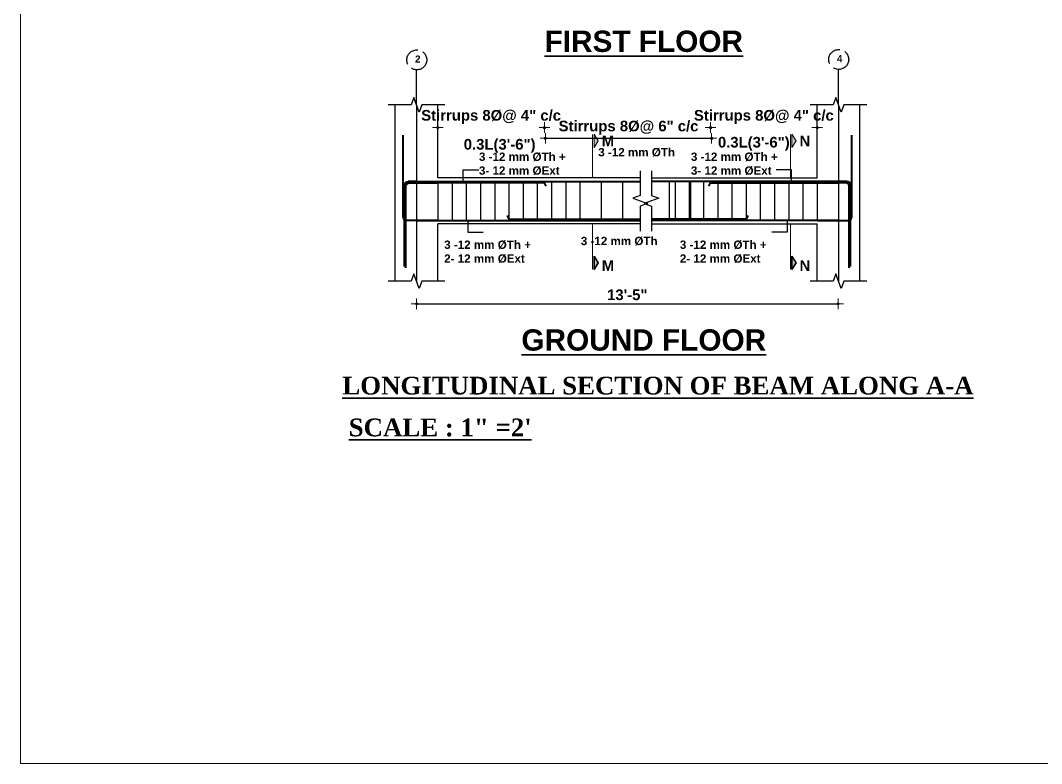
# Model space of a CAD drawing. Header units: inches. Extents: x -12073856 to 12321241, y -1226296 to 1319224.
# Drawn here: x 131832 to 132407, y 48503 to 48921 of the extents above; entities that cross this region are included whole.
import ezdxf
from ezdxf.enums import TextEntityAlignment as Align

# ---------------------------------------------------------------- set-up
doc = ezdxf.new("R2010")
doc.units = ezdxf.units.IN
doc.header["$MEASUREMENT"] = 0
doc.header["$PDMODE"] = 35
doc.linetypes.add('ACAD_ISO02W100', pattern=[15, 12, -3])
for name, color, linetype, lineweight in [('BAR', 5, 'Continuous', 40), ('Dimension', 130, 'Continuous', 9), ('Hatch', 9, 'Continuous', 9), ('HATCH1', 4, 'ACAD_ISO02W100', 13), ('TEXT', 255, 'Continuous', 35), ('Window', 3, 'Continuous', 0)]:
    doc.layers.add(name, color=color, linetype=linetype, lineweight=lineweight)
doc.layers.add('STIRRUP', color=10, linetype='Continuous')
doc.styles.add('1.8 str', font='times.ttf', dxfattribs={"width": 0.8, "height": 6})
doc.styles.add('STYLE1', font='arialbd.ttf')
doc.dimstyles.new('1.4', dxfattribs={"dimscale": 0, "dimtxt": 6, "dimasz": 0.5, "dimexe": 2, "dimexo": 9, "dimgap": 2, "dimtad": 1, "dimdec": 0, "dimlfac": 0.5, "dimzin": 3, "dimdsep": 46, "dimlunit": 4, "dimtxsty": '1.8 str', "dimblk": 'DIM', "dimcen": 3, "dimdle": 3, "dimse1": 1, "dimse2": 1, "dimclrd": 256, "dimclre": 256, "dimclrt": 7, "dimadec": 1, "dimazin": 2, "dimtfac": 1, "dimtdec": 0, "dimtix": 1, "dimtofl": 0, "dimtmove": 2, "dimatfit": 3, "dimldrblk": 'ARROW', "dimfxl": 2, "dimfrac": 2, "dimtolj": 2, "dimtzin": 0, "dimarcsym": 0})

# ---------------------------------------------------------------- blocks, each defined once
blk = doc.blocks.new('DIM')
at = {"layer": 'Dimension'}
h = blk.add_hatch(color=256, dxfattribs=at)
h.paths.add_polyline_path([(0, 1.3), (0, 0), (1.3, 0, 0.414214)])
h.paths.add_polyline_path([(1.3, 0), (0, 0), (0, -1.3, 0.414214)])
h.paths.add_polyline_path([(0, 0), (-1.3, 0, 0.414214), (0, -1.3)])
h.paths.add_polyline_path([(0, 1.3, 0.414214), (-1.3, 0), (0, 0)])
for p, q in [((-6, 0), (6, 0)), ((0, 6), (0, -6))]:
    blk.add_line(p, q, dxfattribs=at)
blk.add_circle((0, 0), 1.28, dxfattribs=at)
blk = doc.blocks.new('*D2603')
at = {"layer": 'Defpoints', "color": 0, "ltscale": 10, "transparency": 16777216}
for p in [(132066.56, 48861), (132066.56, 48847.46), (132126.56, 48829.95)]:
    blk.add_point(p, dxfattribs=at)
at = {"layer": 'Dimension', "lineweight": -2, "ltscale": 10, "transparency": 16777216}
for p, q in [((132066.06, 48861), (132065.56, 48861)), ((132127.06, 48861), (132127.56, 48861))]:
    blk.add_line(p, q, dxfattribs=at)
at = {"layer": 'Dimension', "lineweight": -2, "ltscale": 10, "transparency": 16777216, "xscale": 0.5, "yscale": 0.5, "zscale": 0.5}
blk.add_blockref('DIM', (132066.56, 48861), dxfattribs=at)
at = {"layer": 'Dimension', "lineweight": -2, "ltscale": 10, "transparency": 16777216, "xscale": 0.5, "yscale": 0.5, "zscale": 0.5, "rotation": 180}
blk.add_blockref('DIM', (132126.56, 48861), dxfattribs=at)
at = {"layer": 'Dimension', "color": 7, "ltscale": 10, "transparency": 16777216, "insert": (132096.56, 48867.03), "char_height": 6, "attachment_point": 5, "style": 'STYLE1'}
blk.add_mtext('\\A2;Stirrups 8%%C@ 4" c/c', dxfattribs=at)
blk = doc.blocks.new('ARROW')
at = {"layer": 'Hatch'}
h = blk.add_hatch(color=256, dxfattribs=at)
h.dxf.hatch_style = 1
h.paths.add_polyline_path([(12191115.8, -1270860.1), (12191485.4, -1270660.1), (12191115.8, -1270660.1)])
for p, q in [((12191115.8, -1270860.1), (12191115.8, -1270060.1)), ((12191015.8, -1270160.1), (12196382.9, -1270160.1)), ((12191485.4, -1270660.1), (12190746.1, -1270660.1)), ((12190746.1, -1270660.1), (12191115.8, -1270860.1)), ((12191485.4, -1270660.1), (12191115.8, -1270860.1))]:
    blk.add_line(p, q, dxfattribs=at)
blk = doc.blocks.new('*D2611')
at = {"layer": 'Defpoints', "color": 0, "ltscale": 10, "transparency": 16777216}
for p in [(132280.13, 48861), (132280.13, 48847.46), (132220.13, 48829.95)]:
    blk.add_point(p, dxfattribs=at)
at = {"layer": 'Dimension', "lineweight": -2, "ltscale": 10, "transparency": 16777216}
for p, q in [((132219.63, 48861), (132219.13, 48861)), ((132280.63, 48861), (132281.13, 48861))]:
    blk.add_line(p, q, dxfattribs=at)
at = {"layer": 'Dimension', "lineweight": -2, "ltscale": 10, "transparency": 16777216, "xscale": 0.5, "yscale": 0.5, "zscale": 0.5}
blk.add_blockref('DIM', (132220.13, 48861), dxfattribs=at)
at = {"layer": 'Dimension', "lineweight": -2, "ltscale": 10, "transparency": 16777216, "xscale": 0.5, "yscale": 0.5, "zscale": 0.5, "rotation": 180}
blk.add_blockref('DIM', (132280.13, 48861), dxfattribs=at)
at = {"layer": 'Dimension', "color": 7, "ltscale": 10, "transparency": 16777216, "insert": (132250.13, 48867.03), "char_height": 6, "attachment_point": 5, "style": 'STYLE1'}
blk.add_mtext('\\A2;Stirrups 8%%C@ 4" c/c', dxfattribs=at)
blk = doc.blocks.new('*D2612')
at = {"layer": 'Defpoints', "color": 0, "ltscale": 10, "transparency": 16777216}
for p in [(132220.71, 48854.97), (132127.14, 48823.54), (132220.71, 48823.54)]:
    blk.add_point(p, dxfattribs=at)
at = {"layer": 'Dimension', "lineweight": -2, "ltscale": 10, "transparency": 16777216}
blk.add_line((132127.64, 48854.97), (132220.21, 48854.97), dxfattribs=at)
at = {"layer": 'Dimension', "lineweight": -2, "ltscale": 10, "transparency": 16777216, "xscale": 0.5, "yscale": 0.5, "zscale": 0.5, "rotation": 180}
blk.add_blockref('DIM', (132127.14, 48854.97), dxfattribs=at)
at = {"layer": 'Dimension', "lineweight": -2, "ltscale": 10, "transparency": 16777216, "xscale": 0.5, "yscale": 0.5, "zscale": 0.5}
blk.add_blockref('DIM', (132220.71, 48854.97), dxfattribs=at)
at = {"layer": 'Dimension', "color": 7, "ltscale": 10, "transparency": 16777216, "insert": (132173.93, 48861), "char_height": 6, "attachment_point": 5, "style": 'STYLE1'}
blk.add_mtext('\\A2;Stirrups 8%%C@ 6" c/c', dxfattribs=at)
blk = doc.blocks.new('*D2613')
at = {"layer": 'Defpoints', "color": 0, "ltscale": 10, "transparency": 16777216}
for p in [(132054.56, 48774.51), (132291.91, 48774.51), (132291.91, 48761.7)]:
    blk.add_point(p, dxfattribs=at)
at = {"layer": 'Dimension', "lineweight": -2, "ltscale": 10, "transparency": 16777216}
blk.add_line((132055.06, 48761.7), (132291.41, 48761.7), dxfattribs=at)
at = {"layer": 'Dimension', "lineweight": -2, "ltscale": 10, "transparency": 16777216, "xscale": 0.5, "yscale": 0.5, "zscale": 0.5, "rotation": 180}
blk.add_blockref('DIM', (132054.56, 48761.7), dxfattribs=at)
at = {"layer": 'Dimension', "lineweight": -2, "ltscale": 10, "transparency": 16777216, "xscale": 0.5, "yscale": 0.5, "zscale": 0.5}
blk.add_blockref('DIM', (132291.91, 48761.7), dxfattribs=at)
at = {"layer": 'Dimension', "color": 7, "ltscale": 10, "transparency": 16777216, "insert": (132173.23, 48766.76), "char_height": 6, "attachment_point": 5, "style": 'STYLE1'}
blk.add_mtext('\\A2;13\'-5"', dxfattribs=at)

msp = doc.modelspace()

# ---------------------------------------------------------------- hatches: boundary and pattern name
at = {"layer": 'TEXT', "ltscale": 10}
for points in [[(132154.55, 48857.25), (132154.55, 48849.74), (132156.86, 48853.5)], [(132265.92, 48857.25), (132265.92, 48849.74), (132268.23, 48853.5)], [(132154.55, 48781.11), (132154.55, 48788.61), (132156.86, 48784.86)], [(132265.92, 48781.11), (132265.92, 48788.61), (132268.23, 48784.86)]]:
    msp.add_hatch(color=256, dxfattribs=at).paths.add_polyline_path(points)

# ---------------------------------------------------------------- linework, layer by layer
for p, q in [((132054.56, 48873.86), (132054.56, 48893.82)), ((132292.13, 48873.86), (132292.13, 48893.82)), ((132054.56, 48873.86), (132054.56, 48774.51)), ((132292.13, 48873.86), (132292.13, 48774.51))]:
    msp.add_line(p, q)
at = {"ltscale": 10}
for p, q in [((132042.56, 48774.51), (132042.56, 48873.86)), ((132066.56, 48832.7), (132066.56, 48873.86)), ((132280.13, 48832.7), (132280.13, 48873.86)), ((132304.13, 48829.95), (132304.13, 48873.86)), ((132180.56, 48832.7), (132066.56, 48832.7)), ((132186.77, 48832.7), (132280.13, 48832.7)), ((132304.13, 48774.51), (132304.13, 48829.95)), ((132180.56, 48806.7), (132066.56, 48806.7)), ((132066.56, 48774.51), (132066.56, 48806.7)), ((132186.77, 48806.7), (132280.13, 48806.7)), ((132280.13, 48774.51), (132280.13, 48806.7))]:
    msp.add_line(p, q, dxfattribs=at)
at = {"linetype": 'Continuous', "ltscale": 10}
for points in [[(132070.56, 48873.86), (132057.56, 48873.86), (132056.06, 48869.74), (132053.06, 48877.99), (132051.56, 48873.86), (132038.56, 48873.86)], [(132308.13, 48873.86), (132295.13, 48873.86), (132293.63, 48869.74), (132290.63, 48877.99), (132289.13, 48873.86), (132276.13, 48873.86)], [(132180.56, 48836.7), (132180.56, 48822.7), (132176.44, 48821.2), (132184.68, 48818.2), (132180.56, 48816.7), (132180.56, 48802.7)], [(132180.56, 48836.7), (132180.56, 48822.7), (132176.44, 48821.2), (132184.68, 48818.2), (132180.56, 48816.7), (132180.56, 48802.7)], [(132186.77, 48836.7), (132186.77, 48822.7), (132190.9, 48821.2), (132182.65, 48818.2), (132186.77, 48816.7), (132186.77, 48802.7)], [(132186.77, 48836.7), (132186.77, 48822.7), (132190.9, 48821.2), (132182.65, 48818.2), (132186.77, 48816.7), (132186.77, 48802.7)], [(132070.56, 48774.51), (132057.56, 48774.51), (132056.06, 48770.39), (132053.06, 48778.63), (132051.56, 48774.51), (132038.56, 48774.51)], [(132308.13, 48774.51), (132295.13, 48774.51), (132293.63, 48770.39), (132290.63, 48778.63), (132289.13, 48774.51), (132276.13, 48774.51)]]:
    msp.add_lwpolyline(points, dxfattribs=at)
at = {"layer": 'BAR', "ltscale": 10}
for p, q in [((132054.56, 48830.7), (132049.82, 48830.7)), ((132054.56, 48830.7), (132180.56, 48830.7)), ((132292.13, 48830.7), (132186.77, 48830.7)), ((132054.56, 48808.7), (132048.56, 48808.7)), ((132054.56, 48808.7), (132180.56, 48808.7)), ((132292.13, 48808.7), (132186.77, 48808.7))]:
    msp.add_line(p, q, dxfattribs=at)
for points in [[(132066.56, 48808.7), (132049.07, 48808.7, -0.414214), (132047.06, 48810.71), (132047.06, 48856.7)], [(132280.13, 48808.7), (132297.61, 48808.7, 0.414214), (132299.63, 48810.71), (132299.63, 48856.7)], [(132047.81, 48782.7), (132047.81, 48828.68, -0.414214), (132049.82, 48830.7), (132066.56, 48830.7)], [(132048.56, 48781.95), (132048.56, 48827.93, -0.414214), (132050.57, 48829.95), (132066.56, 48829.95)], [(132298.88, 48782.7), (132298.88, 48828.68, 0.414214), (132296.86, 48830.7), (132280.13, 48830.7)], [(132298.13, 48781.95), (132298.13, 48827.93, 0.414214), (132296.11, 48829.95), (132280.13, 48829.95)]]:
    msp.add_lwpolyline(points, format="xyb", dxfattribs=at)
for points in [[(132050.57, 48829.95), (132054.56, 48829.95)], [(132127.6, 48827.95), (132126.56, 48829.95), (132054.56, 48829.95)], [(132219.08, 48827.95), (132220.13, 48829.95), (132292.13, 48829.95)], [(132105.6, 48811.45), (132106.56, 48809.45), (132180.56, 48809.45)], [(132241.08, 48811.45), (132240.13, 48809.45), (132186.77, 48809.45)]]:
    msp.add_lwpolyline(points, dxfattribs=at)
at = {"layer": 'Dimension', "ltscale": 10}
for p, q in [((132153.69, 48832.7), (132153.69, 48857.2)), ((132265.07, 48832.7), (132265.07, 48857.2)), ((132153.69, 48781.16), (132153.69, 48806.7)), ((132265.07, 48781.16), (132265.07, 48806.7))]:
    msp.add_line(p, q, dxfattribs=at)
for points in [[(132154.55, 48849.74), (132154.55, 48857.25), (132156.86, 48853.5), (132154.55, 48849.74)], [(132265.92, 48849.74), (132265.92, 48857.25), (132268.23, 48853.5), (132265.92, 48849.74)]]:
    msp.add_lwpolyline(points, dxfattribs=at)
at = {"layer": 'HATCH1', "lineweight": 25}
for centre in [(132054.72, 48899.19), (132292.29, 48899.41)]:
    msp.add_circle(centre, 5.6, dxfattribs=at)
at = {"layer": 'STIRRUP'}
for p, q in [((132066.56, 48831.1), (132066.56, 48808.3)), ((132074.56, 48831.1), (132074.56, 48808.3)), ((132082.56, 48831.1), (132082.56, 48808.3)), ((132090.56, 48831.1), (132090.56, 48808.3)), ((132098.56, 48831.1), (132098.56, 48808.3)), ((132106.56, 48831.1), (132106.56, 48808.3)), ((132114.56, 48831.1), (132114.56, 48808.3)), ((132122.56, 48831.1), (132122.56, 48808.3)), ((132130.56, 48831.1), (132130.56, 48808.3)), ((132138.56, 48831.1), (132138.56, 48808.3)), ((132146.56, 48831.1), (132146.56, 48808.3)), ((132158.56, 48831.1), (132158.56, 48808.3)), ((132170.56, 48831.1), (132170.56, 48808.3)), ((132196.77, 48831.1), (132196.77, 48808.3)), ((132200.13, 48831.1), (132200.13, 48808.3)), ((132208.13, 48831.1), (132208.13, 48808.3)), ((132208.77, 48831.1), (132208.77, 48808.3)), ((132216.13, 48831.1), (132216.13, 48808.3)), ((132224.13, 48831.1), (132224.13, 48808.3)), ((132232.13, 48831.1), (132232.13, 48808.3)), ((132240.13, 48831.1), (132240.13, 48808.3)), ((132248.13, 48831.1), (132248.13, 48808.3)), ((132256.13, 48831.1), (132256.13, 48808.3)), ((132264.13, 48831.1), (132264.13, 48808.3)), ((132272.13, 48831.1), (132272.13, 48808.3)), ((132280.13, 48831.1), (132280.13, 48808.3))]:
    msp.add_line(p, q, dxfattribs=at)
at = {"layer": 'TEXT', "ltscale": 10}
for points in [[(132154.55, 48788.61), (132154.55, 48781.11), (132156.86, 48784.86), (132154.55, 48788.61)], [(132265.92, 48788.61), (132265.92, 48781.11), (132268.23, 48784.86), (132265.92, 48788.61)]]:
    msp.add_lwpolyline(points, dxfattribs=at)
at = {"layer": 'Window'}
msp.add_lwpolyline([(131831.52, 50340.25), (134100.47, 50340.25), (134100.47, 48502.67), (131831.52, 48502.67)], close=True, dxfattribs=at)

# ---------------------------------------------------------------- texts
at = {"layer": 'HATCH1', "lineweight": 25, "style": 'STYLE1'}
for s, p in [('2', (132053.7, 48897.64)), ('4', (132291.27, 48897.87))]:
    msp.add_text(s, height=4, dxfattribs=at).set_placement(p)
at = {"layer": 'TEXT', "style": 'STYLE1'}
for s, p in [('%%UFIRST FLOOR', (132182.52, 48909.65)), ('%%UGROUND FLOOR', (132182.52, 48741.36))]:
    msp.add_text(s, height=12, dxfattribs=at).set_placement(p, align=Align.MIDDLE_CENTER)
at = {"layer": 'TEXT', "ltscale": 10, "style": 'STYLE1'}
for s, height, p in [('M', 6, (132158.85, 48850.41)), ('N', 6, (132270.23, 48850.41)), ('3 -12 mm %%CTh ', 4.68, (132156.87, 48844.81)), ('3 -12 mm %%CTh ', 4.68, (132147.05, 48794.8)), ('M', 6, (132158.85, 48780.28)), ('N', 6, (132270.23, 48780.28))]:
    msp.add_text(s, height=height, dxfattribs=at).set_placement(p)
at = {"layer": 'TEXT', "style": 'STYLE1'}
for p in [(132081.13, 48848.62), (132224.25, 48849.78)]:
    msp.add_text('0.3L(3\'-6")', height=6, dxfattribs=at).set_placement(p)
at = {"layer": 'TEXT', "ltscale": 10, "char_height": 4.68, "attachment_point": 1, "style": 'STYLE1'}
for s, width, insert in [('3 -12 mm %%CTh + 3- 12 mm %%CExt', 53.0695, (132089.71, 48846.95)), ('3 -12 mm %%CTh + 3- 12 mm %%CExt', 51.4226, (132209.06, 48846.95)), ('3 -12 mm %%CTh + 2- 12 mm %%CExt', 53.0695, (132070.12, 48797.38)), ('3 -12 mm %%CTh + 2- 12 mm %%CExt', 52.0465, (132202.83, 48797.38))]:
    msp.add_mtext_dynamic_manual_height_columns(s, width=width, gutter_width=1, heights=[0], dxfattribs=dict(at, insert=insert))
at = {"layer": 'TEXT', "char_height": 10, "width": 450.6233, "attachment_point": 1, "style": 'STYLE1'}
for s, insert in [('{\\fTimes New Roman|b1|i0|c0|p18;\\LLONGITUDINAL SECTION OF BEAM ALONG A-A}', (132012.78, 48720.64)), ('{\\fTimes New Roman|b1|i0|c0|p18;\\LSCALE : 1" =2\'}', (132016.37, 48697.07))]:
    msp.add_mtext(s, dxfattribs=dict(at, insert=insert))

# ---------------------------------------------------------------- dimensions: what is measured, and where the dimension line sits
at = {"layer": 'Dimension', "ltscale": 10}
dim = msp.add_linear_dim(base=(132066.56, 48861), p1=(132126.56, 48829.95), p2=(132066.56, 48847.46), angle=180, text='Stirrups 8%%C@ 4" c/c', dimstyle='1.4', override={"dimscale": 1, "dimtxsty": 'STYLE1'}, dxfattribs=at)
dim.commit()
dim.dimension.update_dxf_attribs({"geometry": '*D2603', "text_midpoint": (132096.56, 48867.03)})
for base, p1, p2, text, picture, middle in [((132280.13, 48861), (132220.13, 48829.95), (132280.13, 48847.46), 'Stirrups 8%%C@ 4" c/c', '*D2611', (132250.13, 48867.03)), ((132220.71, 48854.97), (132127.14, 48823.54), (132220.71, 48823.54), 'Stirrups 8%%C@ 6" c/c', '*D2612', (132173.93, 48861)), ((132291.91, 48761.7), (132054.56, 48774.51), (132291.91, 48774.51), '13\'-5"', '*D2613', (132173.23, 48766.76))]:
    dim = msp.add_linear_dim(base=base, p1=p1, p2=p2, text=text, dimstyle='1.4', override={"dimscale": 1, "dimtxsty": 'STYLE1'}, dxfattribs=at)
    dim.commit()
    dim.dimension.update_dxf_attribs({"geometry": picture, "text_midpoint": middle})

# ---------------------------------------------------------------- leaders
for points in [[(132080.91, 48831.1), (132080.91, 48837.31), (132089.63, 48837.31)], [(132265.77, 48831.1), (132265.77, 48837.31), (132257.05, 48837.31)], [(132083.4, 48808.3), (132083.4, 48802.09), (132092.12, 48802.09)], [(132263.29, 48808.3), (132263.29, 48802.09), (132254.57, 48802.09)]]:
    msp.add_leader(points, dimstyle='1.4', override={"dimscale": 1, "dimtxsty": 'STYLE1'}, dxfattribs=at)

doc.saveas('drawing.dxf')
